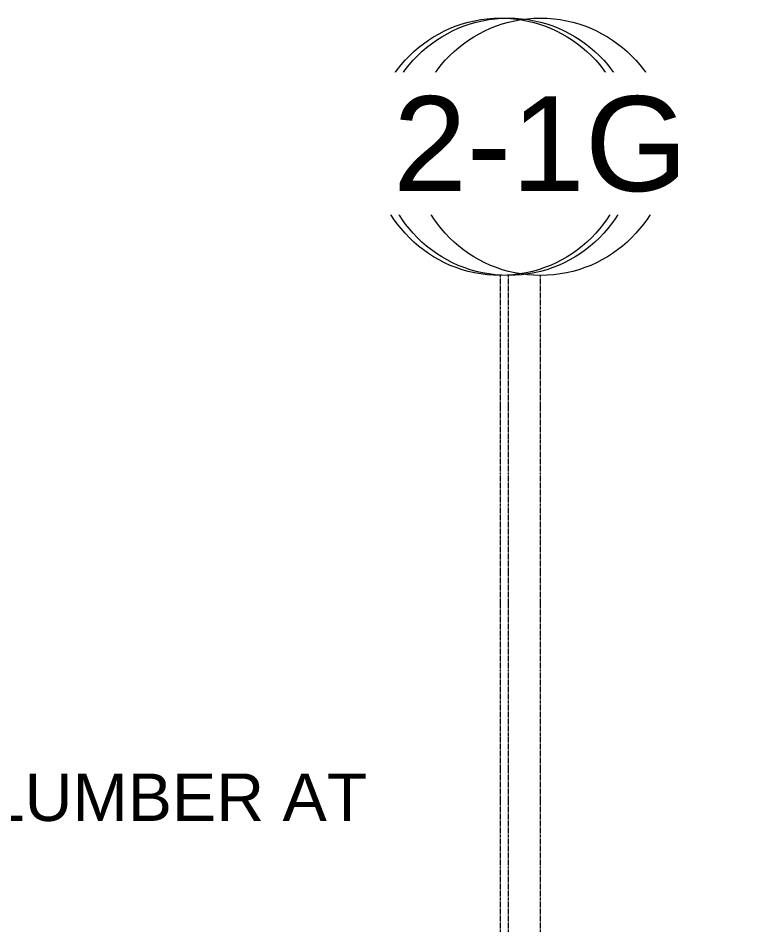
# Model space of a CAD drawing. Header units: inches. Extents: x 20478 to 36715, y -248 to 750.
# Drawn here: x 28094.8 to 28274.2, y 412.2 to 637.8 of the extents above; entities that cross this region are included whole.
import ezdxf

# ---------------------------------------------------------------- set-up
doc = ezdxf.new("R2010")
doc.units = ezdxf.units.IN
doc.header["$MEASUREMENT"] = 0
doc.linetypes.add('Grid Line 1_2_', pattern=[0.875, 0.5, -0.125, 0.125, -0.125])
for name, color, linetype, lineweight in [('G-ANNO-TEXT', 231, 'Continuous', 9), ('S-GRID', 1, 'Continuous', 9), ('S-GRID-IDEN', 1, 'Continuous', 9)]:
    doc.layers.add(name, color=color, linetype=linetype, lineweight=lineweight)
doc.styles.add('Arial', font='arial.ttf', dxfattribs={"height": 23.60479})
doc.styles.add('Arial_1', font='arial.ttf', dxfattribs={"height": 11.802395})

# ---------------------------------------------------------------- blocks, each defined once
blk = doc.blocks.new('Grid - Grid Head - Circle-14747-Elevation - South')
at = {"layer": 'S-GRID-IDEN'}
blk.add_circle((23085.89, 605.76), 32, dxfattribs=at)

msp = doc.modelspace()

# ---------------------------------------------------------------- linework, layer by layer
at = {"layer": 'S-GRID', "linetype": 'Grid Line 1_2_'}
msp.add_line((28224.71415, -132), (28224.71415, 573.76478), dxfattribs=at)
msp.add_line((28224.71415, -132), (28224.71415, 573.76478), dxfattribs=at)

# ---------------------------------------------------------------- block references
at = {"layer": 'S-GRID-IDEN'}
msp.add_blockref('Grid - Grid Head - Circle-14747-Elevation - South', (5138.82392, 0), dxfattribs=at)

# ---------------------------------------------------------------- texts
at = {"layer": 'G-ANNO-TEXT', "color": 145, "insert": (27983.78544, 449.87927), "char_height": 11.8023952, "width": 235.152, "attachment_point": 1, "line_spacing_factor": 0.938532, "style": 'Arial_1', "bg_fill": 3, "box_fill_scale": 1.25, "bg_fill_color": 0, "bg_fill_transparency": 0}
msp.add_mtext('FIRE-RATED LUMBER AT\\PEAVES', dxfattribs=at)

# ---------------------------------------------------------------- next in the draw order: linework, layer by layer
at = {"layer": 'S-GRID', "linetype": 'Grid Line 1_2_'}
for p, q in [((28214.71415, -132), (28214.71415, 573.76478)), ((28216.71415, -132), (28216.71415, 573.76478))]:
    msp.add_line(p, q, dxfattribs=at)

# ---------------------------------------------------------------- next in the draw order: texts
at = {"layer": 'S-GRID-IDEN', "insert": (28224.70799, 618.34727), "char_height": 23.60479, "width": 87.264, "attachment_point": 2, "line_spacing_factor": 0.938532, "style": 'Arial', "bg_fill": 3, "box_fill_scale": 1.25, "bg_fill_color": 0, "bg_fill_transparency": 0}
msp.add_mtext('1-1G', dxfattribs=at)

# ---------------------------------------------------------------- next in the draw order: block references
at = {"layer": 'S-GRID-IDEN'}
msp.add_blockref('Grid - Grid Head - Circle-14747-Elevation - South', (5130.82392, 0), dxfattribs=at)

# ---------------------------------------------------------------- next in the draw order: texts
at = {"layer": 'S-GRID-IDEN', "insert": (28216.70799, 618.34727), "char_height": 23.60479, "width": 56.736, "attachment_point": 2, "line_spacing_factor": 0.938532, "style": 'Arial', "bg_fill": 3, "box_fill_scale": 1.25, "bg_fill_color": 0, "bg_fill_transparency": 0}
msp.add_mtext('2-1', dxfattribs=at)

# ---------------------------------------------------------------- next in the draw order: block references
at = {"layer": 'S-GRID-IDEN'}
msp.add_blockref('Grid - Grid Head - Circle-14747-Elevation - South', (5128.82392, 0), dxfattribs=at)

# ---------------------------------------------------------------- next in the draw order: texts
at = {"layer": 'S-GRID-IDEN', "insert": (28214.70799, 618.34727), "char_height": 23.60479, "width": 98.208, "attachment_point": 2, "line_spacing_factor": 0.938532, "style": 'Arial', "bg_fill": 3, "box_fill_scale": 1.25, "bg_fill_color": 0, "bg_fill_transparency": 0}
msp.add_mtext('1-1.G', dxfattribs=at)

# ---------------------------------------------------------------- next in the draw order: block references
at = {"layer": 'S-GRID-IDEN'}
msp.add_blockref('Grid - Grid Head - Circle-14747-Elevation - South', (5138.82392, 0), dxfattribs=at)

# ---------------------------------------------------------------- next in the draw order: texts
at = {"layer": 'S-GRID-IDEN', "insert": (28224.70799, 618.34727), "char_height": 23.60479, "width": 87.264, "attachment_point": 2, "line_spacing_factor": 0.938532, "style": 'Arial', "bg_fill": 3, "box_fill_scale": 1.25, "bg_fill_color": 0, "bg_fill_transparency": 0}
msp.add_mtext('2-1G', dxfattribs=at)

doc.saveas('drawing.dxf')
